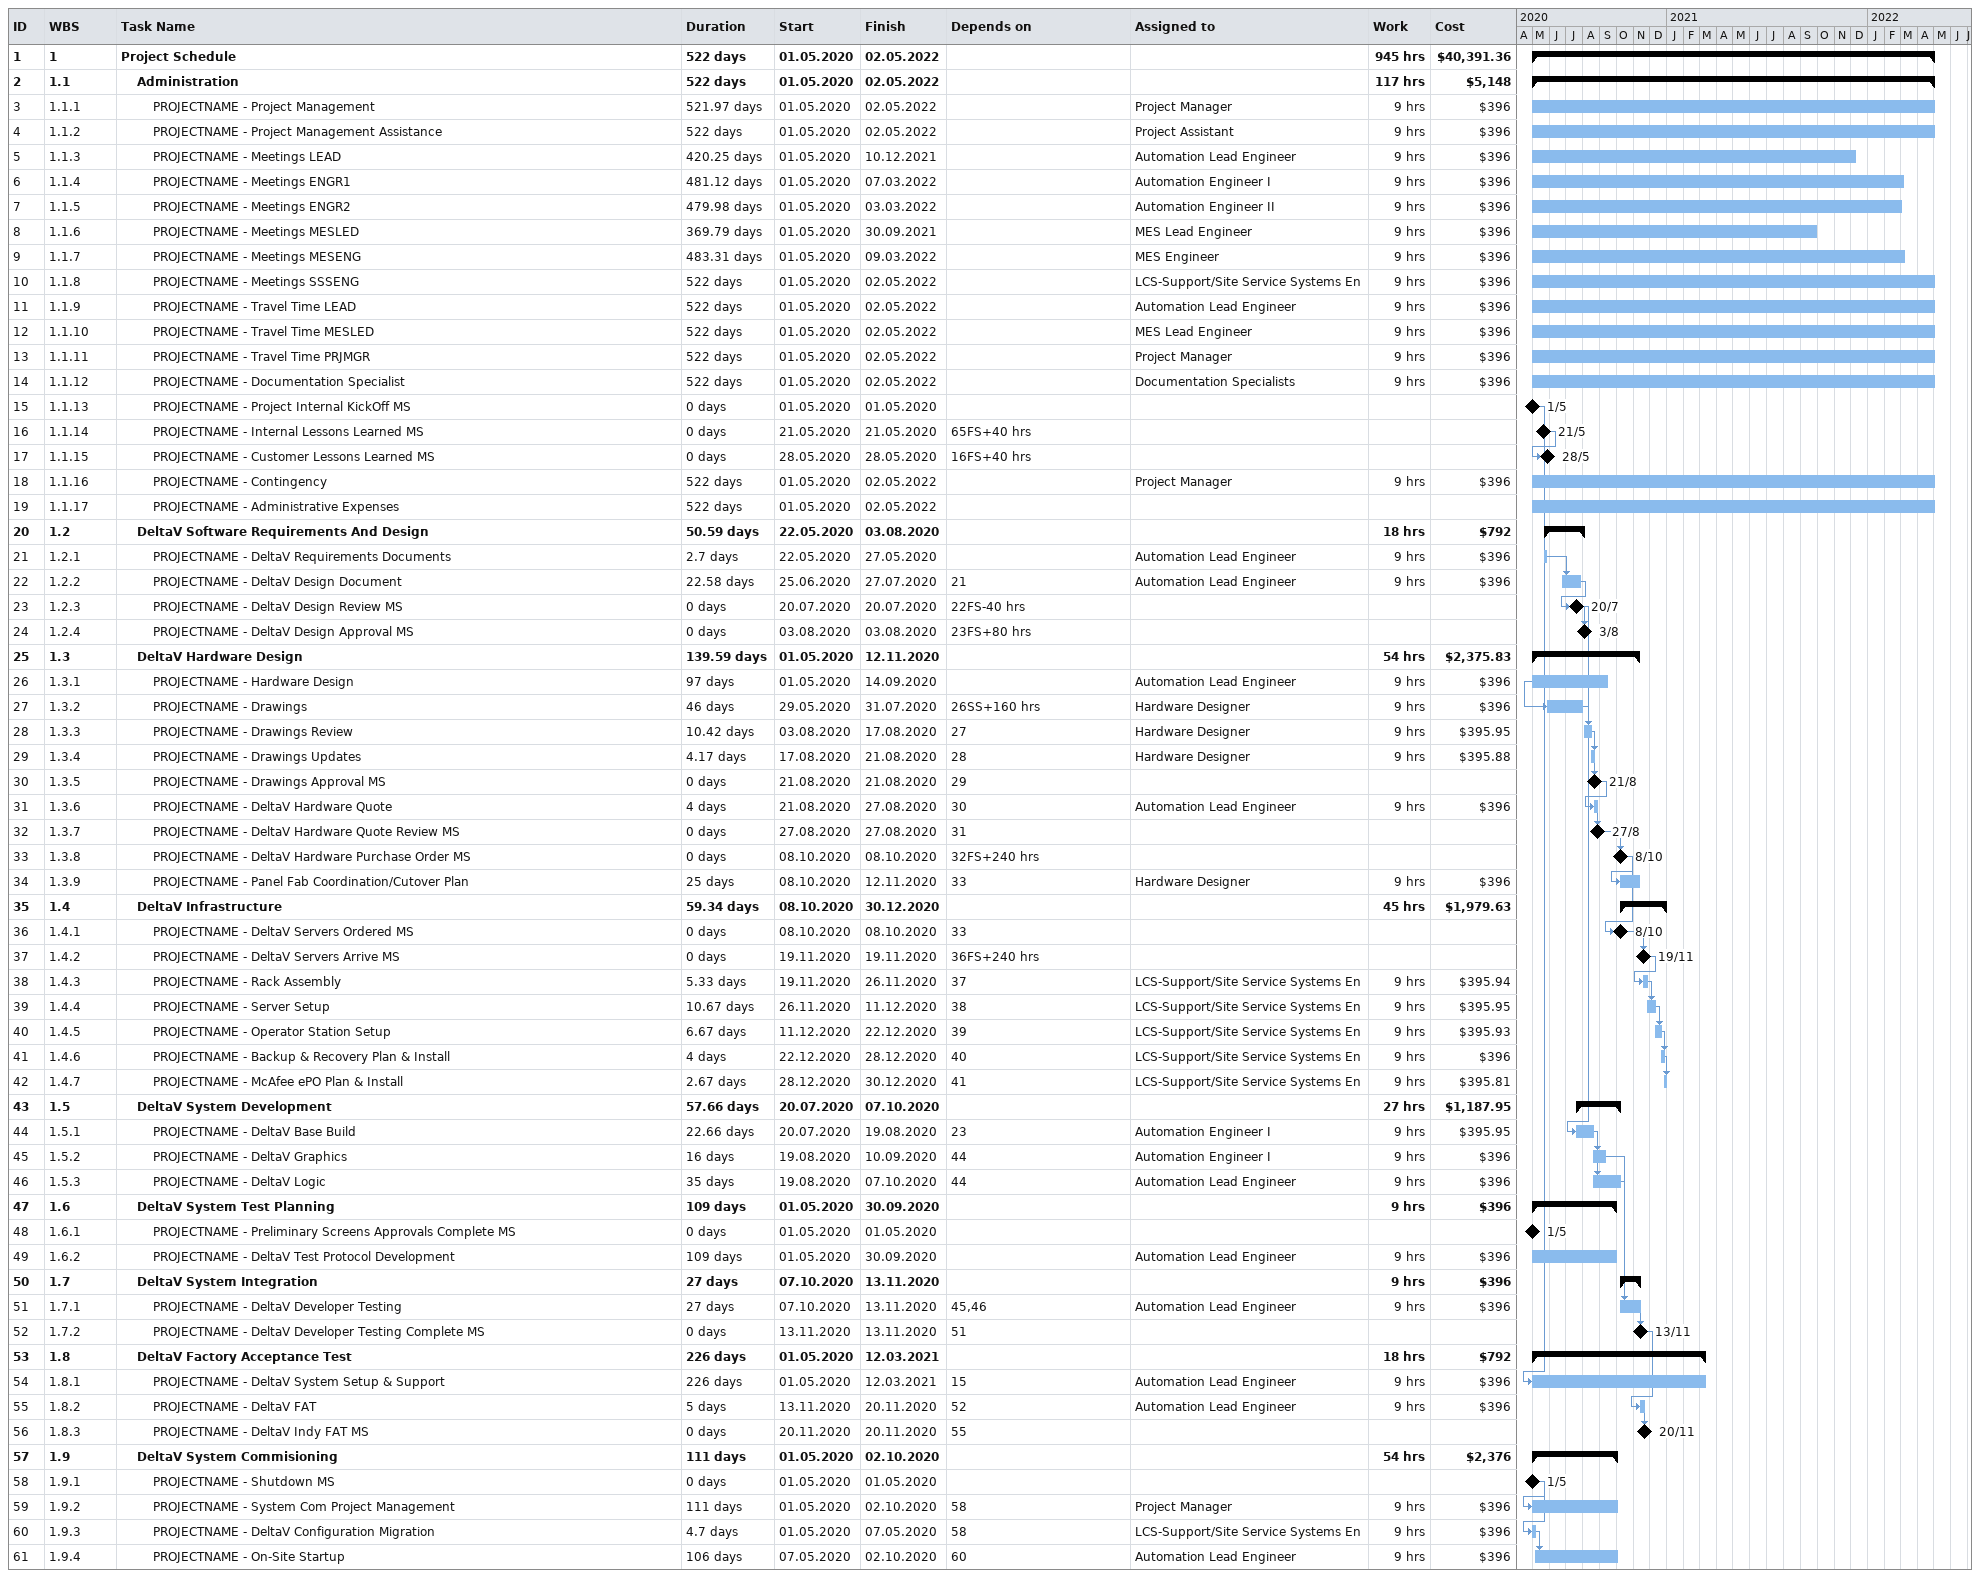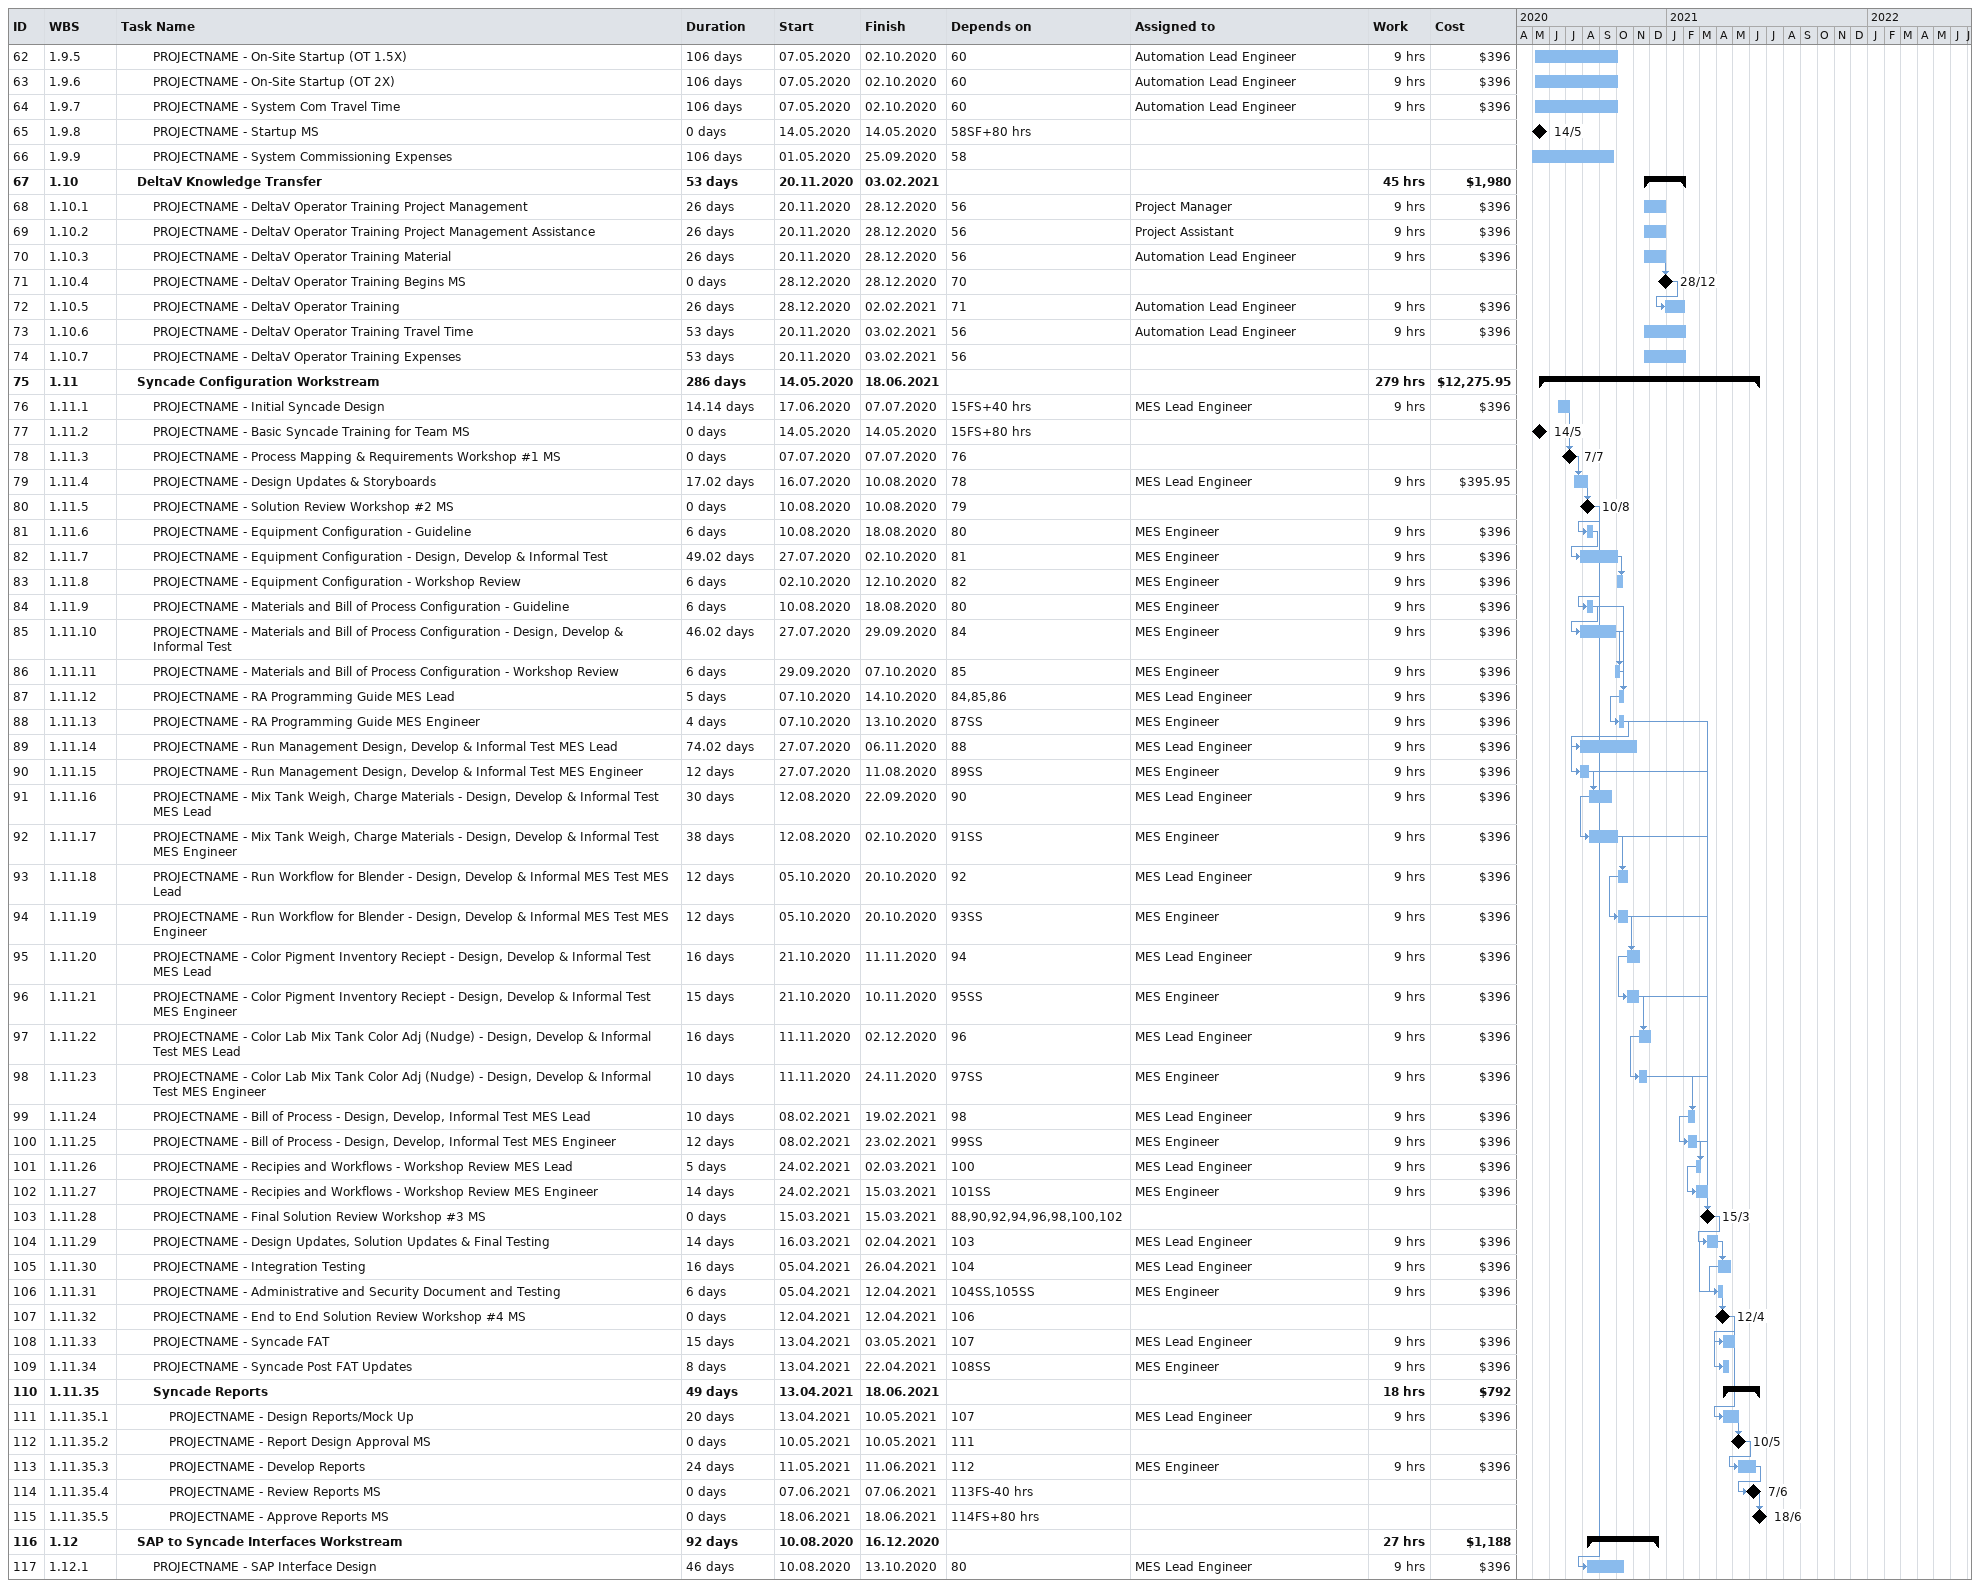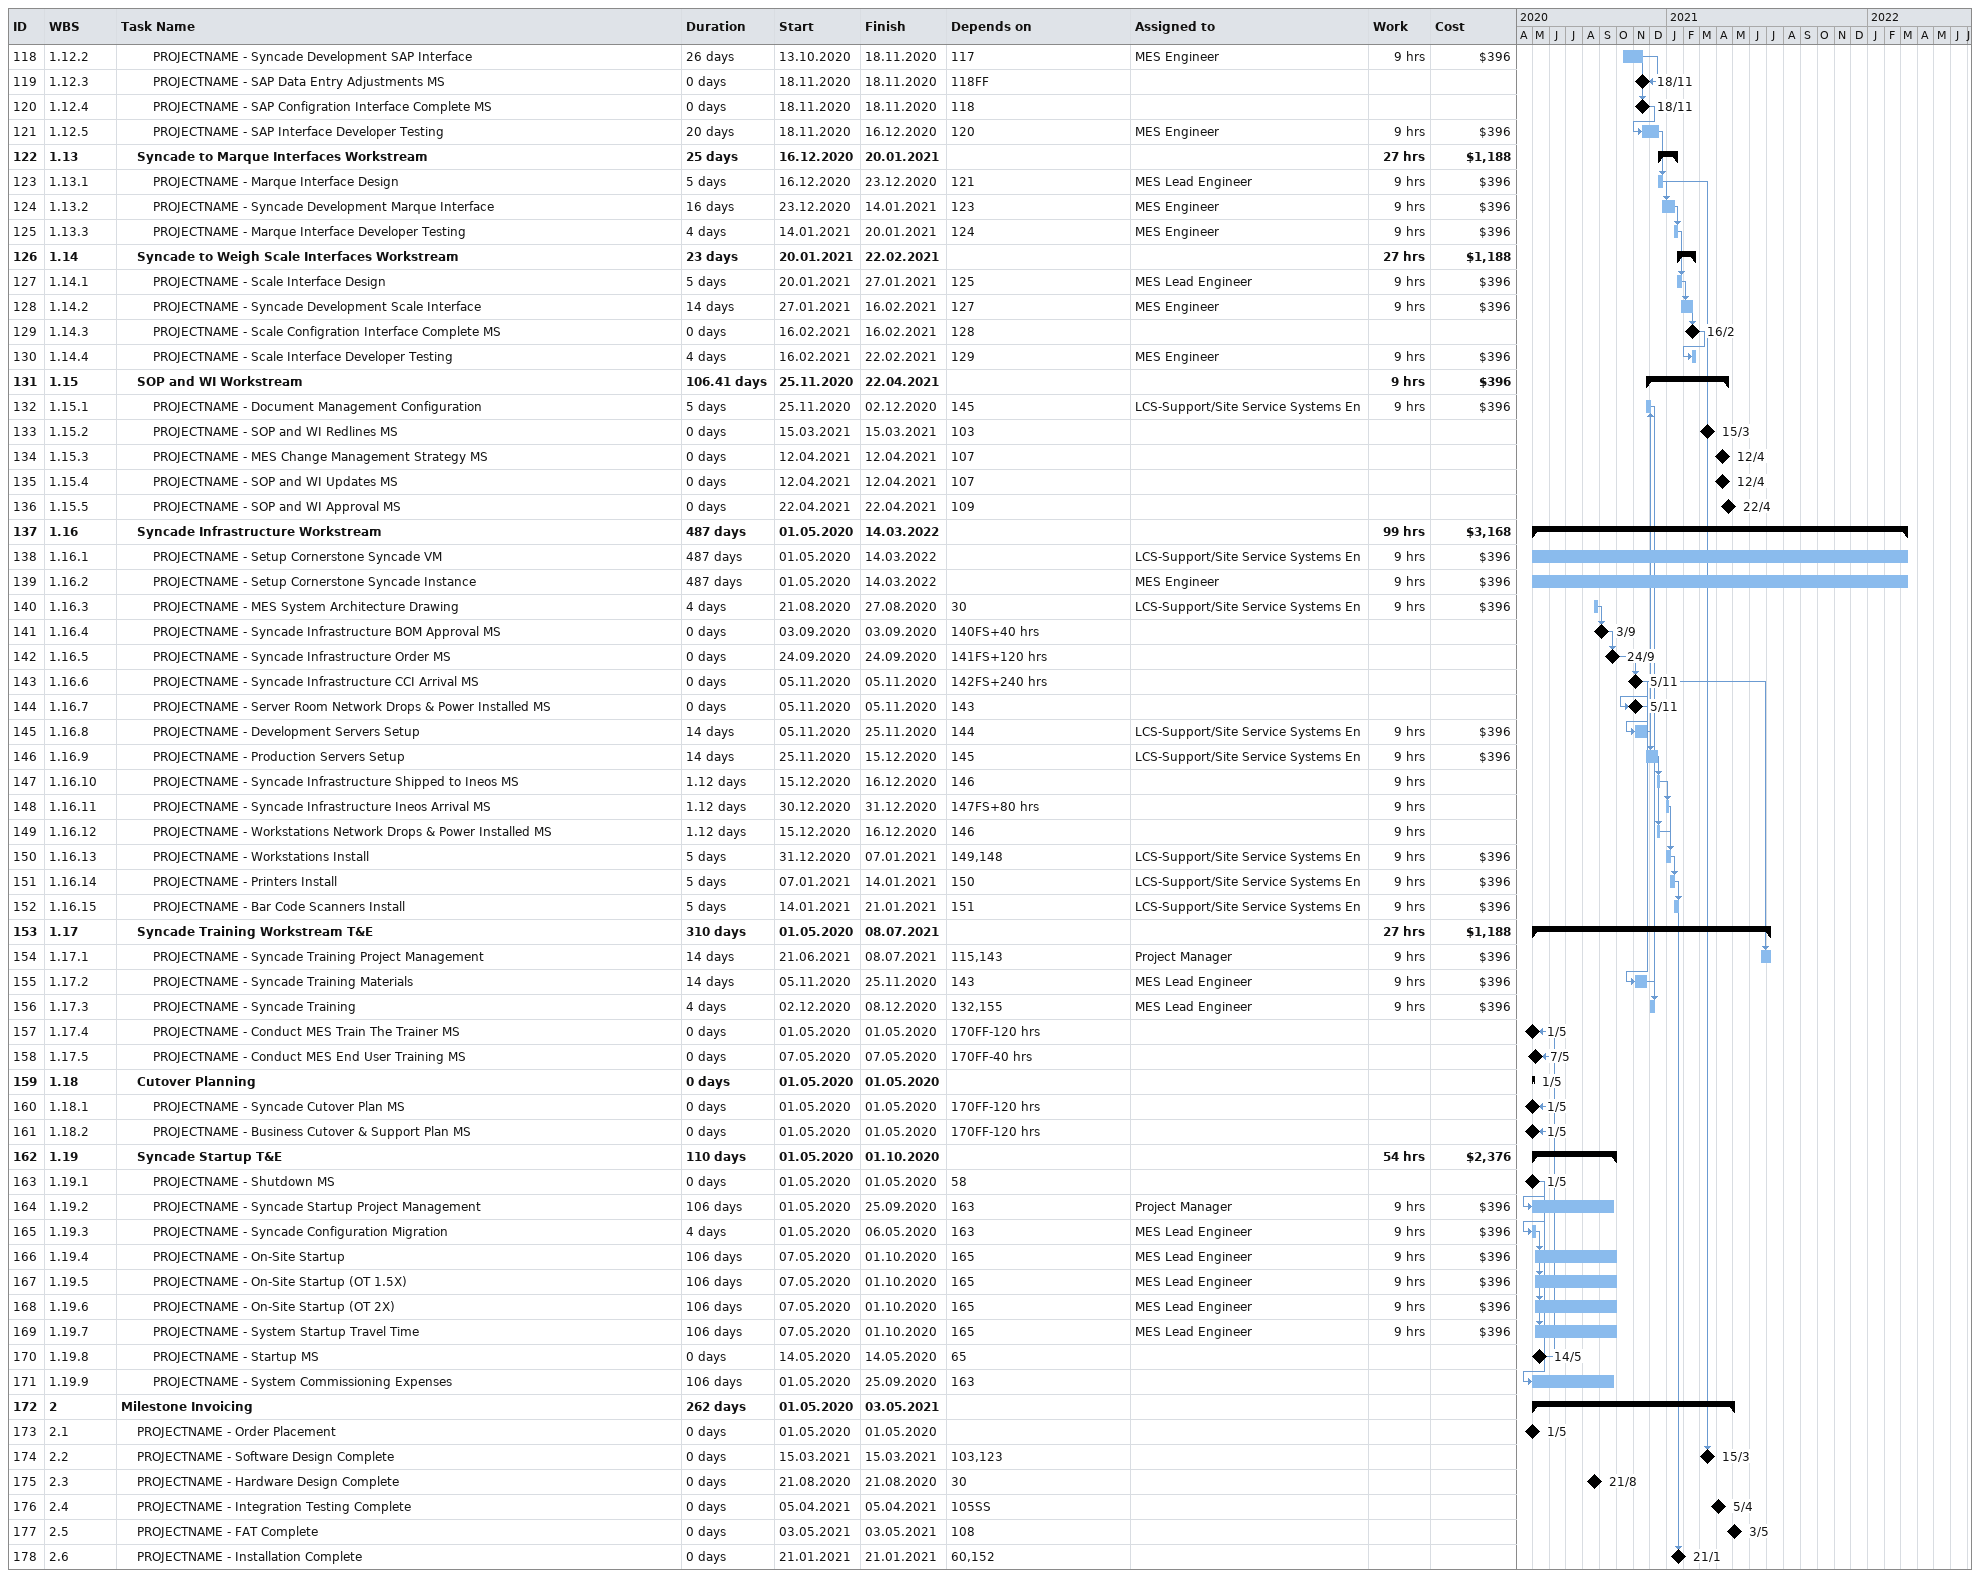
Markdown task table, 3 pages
| ID | WBS | Task | Duration | Start | Finish | Predecessors | Resources | Work (h) | Cost ($) |
|---|---|---|---|---|---|---|---|---|---|
| 1 | 1 | **Project Schedule** | 522d | 2020-05-01 | 2022-05-02 |  |  | 945 | 40391.36 |
| 2 | 1.1 | **Administration** | 522d | 2020-05-01 | 2022-05-02 |  |  | 117 | 5148 |
| 3 | 1.1.1 | PROJECTNAME - Project Management | 521.97d | 2020-05-01 | 2022-05-02 |  | Project Manager | 9 | 396 |
| 4 | 1.1.2 | PROJECTNAME - Project Management Assistance | 522d | 2020-05-01 | 2022-05-02 |  | Project Assistant | 9 | 396 |
| 5 | 1.1.3 | PROJECTNAME - Meetings LEAD | 420.25d | 2020-05-01 | 2021-12-10 |  | Automation Lead Engineer | 9 | 396 |
| 6 | 1.1.4 | PROJECTNAME - Meetings ENGR1 | 481.12d | 2020-05-01 | 2022-03-07 |  | Automation Engineer I | 9 | 396 |
| 7 | 1.1.5 | PROJECTNAME - Meetings ENGR2 | 479.98d | 2020-05-01 | 2022-03-03 |  | Automation Engineer II | 9 | 396 |
| 8 | 1.1.6 | PROJECTNAME - Meetings MESLED | 369.79d | 2020-05-01 | 2021-09-30 |  | MES Lead Engineer | 9 | 396 |
| 9 | 1.1.7 | PROJECTNAME - Meetings MESENG | 483.31d | 2020-05-01 | 2022-03-09 |  | MES Engineer | 9 | 396 |
| 10 | 1.1.8 | PROJECTNAME - Meetings SSSENG | 522d | 2020-05-01 | 2022-05-02 |  | LCS-Support/Site Service Systems En | 9 | 396 |
| 11 | 1.1.9 | PROJECTNAME - Travel Time LEAD | 522d | 2020-05-01 | 2022-05-02 |  | Automation Lead Engineer | 9 | 396 |
| 12 | 1.1.10 | PROJECTNAME - Travel Time MESLED | 522d | 2020-05-01 | 2022-05-02 |  | MES Lead Engineer | 9 | 396 |
| 13 | 1.1.11 | PROJECTNAME - Travel Time PRJMGR | 522d | 2020-05-01 | 2022-05-02 |  | Project Manager | 9 | 396 |
| 14 | 1.1.12 | PROJECTNAME - Documentation Specialist | 522d | 2020-05-01 | 2022-05-02 |  | Documentation Specialists | 9 | 396 |
| 15 | 1.1.13 | PROJECTNAME - Project Internal KickOff MS | 0d | 2020-05-01 | 2020-05-01 |  |  |  |  |
| 16 | 1.1.14 | PROJECTNAME - Internal Lessons Learned MS | 0d | 2020-05-21 | 2020-05-21 | 65FS+40h |  |  |  |
| 17 | 1.1.15 | PROJECTNAME - Customer Lessons Learned MS | 0d | 2020-05-28 | 2020-05-28 | 16FS+40h |  |  |  |
| 18 | 1.1.16 | PROJECTNAME - Contingency | 522d | 2020-05-01 | 2022-05-02 |  | Project Manager | 9 | 396 |
| 19 | 1.1.17 | PROJECTNAME - Administrative Expenses | 522d | 2020-05-01 | 2022-05-02 |  |  |  |  |
| 20 | 1.2 | **DeltaV Software Requirements And Design** | 50.59d | 2020-05-22 | 2020-08-03 |  |  | 18 | 792 |
| 21 | 1.2.1 | PROJECTNAME - DeltaV Requirements Documents | 2.7d | 2020-05-22 | 2020-05-27 |  | Automation Lead Engineer | 9 | 396 |
| 22 | 1.2.2 | PROJECTNAME - DeltaV Design Document | 22.58d | 2020-06-25 | 2020-07-27 | 21 | Automation Lead Engineer | 9 | 396 |
| 23 | 1.2.3 | PROJECTNAME - DeltaV Design Review MS | 0d | 2020-07-20 | 2020-07-20 | 22FS-40h |  |  |  |
| 24 | 1.2.4 | PROJECTNAME - DeltaV Design Approval MS | 0d | 2020-08-03 | 2020-08-03 | 23FS+80h |  |  |  |
| 25 | 1.3 | **DeltaV Hardware Design** | 139.59d | 2020-05-01 | 2020-11-12 |  |  | 54 | 2375.83 |
| 26 | 1.3.1 | PROJECTNAME - Hardware Design | 97d | 2020-05-01 | 2020-09-14 |  | Automation Lead Engineer | 9 | 396 |
| 27 | 1.3.2 | PROJECTNAME - Drawings | 46d | 2020-05-29 | 2020-07-31 | 26SS+160h | Hardware Designer | 9 | 396 |
| 28 | 1.3.3 | PROJECTNAME - Drawings Review | 10.42d | 2020-08-03 | 2020-08-17 | 27 | Hardware Designer | 9 | 395.95 |
| 29 | 1.3.4 | PROJECTNAME - Drawings Updates | 4.17d | 2020-08-17 | 2020-08-21 | 28 | Hardware Designer | 9 | 395.88 |
| 30 | 1.3.5 | PROJECTNAME - Drawings Approval MS | 0d | 2020-08-21 | 2020-08-21 | 29 |  |  |  |
| 31 | 1.3.6 | PROJECTNAME - DeltaV Hardware Quote | 4d | 2020-08-21 | 2020-08-27 | 30 | Automation Lead Engineer | 9 | 396 |
| 32 | 1.3.7 | PROJECTNAME - DeltaV Hardware Quote Review MS | 0d | 2020-08-27 | 2020-08-27 | 31 |  |  |  |
| 33 | 1.3.8 | PROJECTNAME - DeltaV Hardware Purchase Order MS | 0d | 2020-10-08 | 2020-10-08 | 32FS+240h |  |  |  |
| 34 | 1.3.9 | PROJECTNAME - Panel Fab Coordination/Cutover Plan | 25d | 2020-10-08 | 2020-11-12 | 33 | Hardware Designer | 9 | 396 |
| 35 | 1.4 | **DeltaV Infrastructure** | 59.34d | 2020-10-08 | 2020-12-30 |  |  | 45 | 1979.63 |
| 36 | 1.4.1 | PROJECTNAME - DeltaV Servers Ordered MS | 0d | 2020-10-08 | 2020-10-08 | 33 |  |  |  |
| 37 | 1.4.2 | PROJECTNAME - DeltaV Servers Arrive MS | 0d | 2020-11-19 | 2020-11-19 | 36FS+240h |  |  |  |
| 38 | 1.4.3 | PROJECTNAME - Rack Assembly | 5.33d | 2020-11-19 | 2020-11-26 | 37 | LCS-Support/Site Service Systems En | 9 | 395.94 |
| 39 | 1.4.4 | PROJECTNAME - Server Setup | 10.67d | 2020-11-26 | 2020-12-11 | 38 | LCS-Support/Site Service Systems En | 9 | 395.95 |
| 40 | 1.4.5 | PROJECTNAME - Operator Station Setup | 6.67d | 2020-12-11 | 2020-12-22 | 39 | LCS-Support/Site Service Systems En | 9 | 395.93 |
| 41 | 1.4.6 | PROJECTNAME - Backup & Recovery Plan & Install | 4d | 2020-12-22 | 2020-12-28 | 40 | LCS-Support/Site Service Systems En | 9 | 396 |
| 42 | 1.4.7 | PROJECTNAME - McAfee ePO Plan & Install | 2.67d | 2020-12-28 | 2020-12-30 | 41 | LCS-Support/Site Service Systems En | 9 | 395.81 |
| 43 | 1.5 | **DeltaV System Development** | 57.66d | 2020-07-20 | 2020-10-07 |  |  | 27 | 1187.95 |
| 44 | 1.5.1 | PROJECTNAME - DeltaV Base Build | 22.66d | 2020-07-20 | 2020-08-19 | 23 | Automation Engineer I | 9 | 395.95 |
| 45 | 1.5.2 | PROJECTNAME - DeltaV Graphics | 16d | 2020-08-19 | 2020-09-10 | 44 | Automation Engineer I | 9 | 396 |
| 46 | 1.5.3 | PROJECTNAME - DeltaV Logic | 35d | 2020-08-19 | 2020-10-07 | 44 | Automation Lead Engineer | 9 | 396 |
| 47 | 1.6 | **DeltaV System Test Planning** | 109d | 2020-05-01 | 2020-09-30 |  |  | 9 | 396 |
| 48 | 1.6.1 | PROJECTNAME - Preliminary Screens Approvals Complete MS | 0d | 2020-05-01 | 2020-05-01 |  |  |  |  |
| 49 | 1.6.2 | PROJECTNAME - DeltaV Test Protocol Development | 109d | 2020-05-01 | 2020-09-30 |  | Automation Lead Engineer | 9 | 396 |
| 50 | 1.7 | **DeltaV System Integration** | 27d | 2020-10-07 | 2020-11-13 |  |  | 9 | 396 |
| 51 | 1.7.1 | PROJECTNAME - DeltaV Developer Testing | 27d | 2020-10-07 | 2020-11-13 | 45, 46 | Automation Lead Engineer | 9 | 396 |
| 52 | 1.7.2 | PROJECTNAME - DeltaV Developer Testing Complete MS | 0d | 2020-11-13 | 2020-11-13 | 51 |  |  |  |
| 53 | 1.8 | **DeltaV Factory Acceptance Test** | 226d | 2020-05-01 | 2021-03-12 |  |  | 18 | 792 |
| 54 | 1.8.1 | PROJECTNAME - DeltaV System Setup & Support | 226d | 2020-05-01 | 2021-03-12 | 15 | Automation Lead Engineer | 9 | 396 |
| 55 | 1.8.2 | PROJECTNAME - DeltaV FAT | 5d | 2020-11-13 | 2020-11-20 | 52 | Automation Lead Engineer | 9 | 396 |
| 56 | 1.8.3 | PROJECTNAME - DeltaV Indy FAT MS | 0d | 2020-11-20 | 2020-11-20 | 55 |  |  |  |
| 57 | 1.9 | **DeltaV System Commisioning** | 111d | 2020-05-01 | 2020-10-02 |  |  | 54 | 2376 |
| 58 | 1.9.1 | PROJECTNAME - Shutdown MS | 0d | 2020-05-01 | 2020-05-01 |  |  |  |  |
| 59 | 1.9.2 | PROJECTNAME - System Com Project Management | 111d | 2020-05-01 | 2020-10-02 | 58 | Project Manager | 9 | 396 |
| 60 | 1.9.3 | PROJECTNAME - DeltaV Configuration Migration | 4.7d | 2020-05-01 | 2020-05-07 | 58 | LCS-Support/Site Service Systems En | 9 | 396 |
| 61 | 1.9.4 | PROJECTNAME - On-Site Startup | 106d | 2020-05-07 | 2020-10-02 | 60 | Automation Lead Engineer | 9 | 396 |
| 62 | 1.9.5 | PROJECTNAME - On-Site Startup (OT 1.5X) | 106d | 2020-05-07 | 2020-10-02 | 60 | Automation Lead Engineer | 9 | 396 |
| 63 | 1.9.6 | PROJECTNAME - On-Site Startup (OT 2X) | 106d | 2020-05-07 | 2020-10-02 | 60 | Automation Lead Engineer | 9 | 396 |
| 64 | 1.9.7 | PROJECTNAME - System Com Travel Time | 106d | 2020-05-07 | 2020-10-02 | 60 | Automation Lead Engineer | 9 | 396 |
| 65 | 1.9.8 | PROJECTNAME - Startup MS | 0d | 2020-05-14 | 2020-05-14 | 58SF+80h |  |  |  |
| 66 | 1.9.9 | PROJECTNAME - System Commissioning Expenses | 106d | 2020-05-01 | 2020-09-25 | 58 |  |  |  |
| 67 | 1.10 | **DeltaV Knowledge Transfer** | 53d | 2020-11-20 | 2021-02-03 |  |  | 45 | 1980 |
| 68 | 1.10.1 | PROJECTNAME - DeltaV Operator Training Project Management | 26d | 2020-11-20 | 2020-12-28 | 56 | Project Manager | 9 | 396 |
| 69 | 1.10.2 | PROJECTNAME - DeltaV Operator Training Project Management Assistance | 26d | 2020-11-20 | 2020-12-28 | 56 | Project Assistant | 9 | 396 |
| 70 | 1.10.3 | PROJECTNAME - DeltaV Operator Training Material | 26d | 2020-11-20 | 2020-12-28 | 56 | Automation Lead Engineer | 9 | 396 |
| 71 | 1.10.4 | PROJECTNAME - DeltaV Operator Training Begins MS | 0d | 2020-12-28 | 2020-12-28 | 70 |  |  |  |
| 72 | 1.10.5 | PROJECTNAME - DeltaV Operator Training | 26d | 2020-12-28 | 2021-02-02 | 71 | Automation Lead Engineer | 9 | 396 |
| 73 | 1.10.6 | PROJECTNAME - DeltaV Operator Training Travel Time | 53d | 2020-11-20 | 2021-02-03 | 56 | Automation Lead Engineer | 9 | 396 |
| 74 | 1.10.7 | PROJECTNAME - DeltaV Operator Training Expenses | 53d | 2020-11-20 | 2021-02-03 | 56 |  |  |  |
| 75 | 1.11 | **Syncade Configuration Workstream** | 286d | 2020-05-14 | 2021-06-18 |  |  | 279 | 12275.95 |
| 76 | 1.11.1 | PROJECTNAME - Initial Syncade Design | 14.14d | 2020-06-17 | 2020-07-07 | 15FS+40h | MES Lead Engineer | 9 | 396 |
| 77 | 1.11.2 | PROJECTNAME - Basic Syncade Training for Team MS | 0d | 2020-05-14 | 2020-05-14 | 15FS+80h |  |  |  |
| 78 | 1.11.3 | PROJECTNAME - Process Mapping & Requirements Workshop #1 MS | 0d | 2020-07-07 | 2020-07-07 | 76 |  |  |  |
| 79 | 1.11.4 | PROJECTNAME - Design Updates & Storyboards | 17.02d | 2020-07-16 | 2020-08-10 | 78 | MES Lead Engineer | 9 | 395.95 |
| 80 | 1.11.5 | PROJECTNAME - Solution Review Workshop #2 MS | 0d | 2020-08-10 | 2020-08-10 | 79 |  |  |  |
| 81 | 1.11.6 | PROJECTNAME - Equipment Configuration - Guideline | 6d | 2020-08-10 | 2020-08-18 | 80 | MES Engineer | 9 | 396 |
| 82 | 1.11.7 | PROJECTNAME - Equipment Configuration - Design, Develop & Informal Test | 49.02d | 2020-07-27 | 2020-10-02 | 81 | MES Engineer | 9 | 396 |
| 83 | 1.11.8 | PROJECTNAME - Equipment Configuration - Workshop Review | 6d | 2020-10-02 | 2020-10-12 | 82 | MES Engineer | 9 | 396 |
| 84 | 1.11.9 | PROJECTNAME - Materials and Bill of Process Configuration - Guideline | 6d | 2020-08-10 | 2020-08-18 | 80 | MES Engineer | 9 | 396 |
| 85 | 1.11.10 | PROJECTNAME - Materials and Bill of Process Configuration - Design, Develop & Informal Test | 46.02d | 2020-07-27 | 2020-09-29 | 84 | MES Engineer | 9 | 396 |
| 86 | 1.11.11 | PROJECTNAME - Materials and Bill of Process Configuration - Workshop Review | 6d | 2020-09-29 | 2020-10-07 | 85 | MES Engineer | 9 | 396 |
| 87 | 1.11.12 | PROJECTNAME - RA Programming Guide MES Lead | 5d | 2020-10-07 | 2020-10-14 | 84, 85, 86 | MES Lead Engineer | 9 | 396 |
| 88 | 1.11.13 | PROJECTNAME - RA Programming Guide MES Engineer | 4d | 2020-10-07 | 2020-10-13 | 87SS | MES Engineer | 9 | 396 |
| 89 | 1.11.14 | PROJECTNAME - Run Management Design, Develop & Informal Test MES Lead | 74.02d | 2020-07-27 | 2020-11-06 | 88 | MES Lead Engineer | 9 | 396 |
| 90 | 1.11.15 | PROJECTNAME - Run Management Design, Develop & Informal Test MES Engineer | 12d | 2020-07-27 | 2020-08-11 | 89SS | MES Engineer | 9 | 396 |
| 91 | 1.11.16 | PROJECTNAME - Mix Tank Weigh, Charge Materials - Design, Develop & Informal Test MES Lead | 30d | 2020-08-12 | 2020-09-22 | 90 | MES Lead Engineer | 9 | 396 |
| 92 | 1.11.17 | PROJECTNAME - Mix Tank Weigh, Charge Materials - Design, Develop & Informal Test MES Engineer | 38d | 2020-08-12 | 2020-10-02 | 91SS | MES Engineer | 9 | 396 |
| 93 | 1.11.18 | PROJECTNAME - Run Workflow for Blender - Design, Develop & Informal MES Test MES Lead | 12d | 2020-10-05 | 2020-10-20 | 92 | MES Lead Engineer | 9 | 396 |
| 94 | 1.11.19 | PROJECTNAME - Run Workflow for Blender - Design, Develop & Informal MES Test MES Engineer | 12d | 2020-10-05 | 2020-10-20 | 93SS | MES Engineer | 9 | 396 |
| 95 | 1.11.20 | PROJECTNAME - Color Pigment Inventory Reciept - Design, Develop & Informal Test MES Lead | 16d | 2020-10-21 | 2020-11-11 | 94 | MES Lead Engineer | 9 | 396 |
| 96 | 1.11.21 | PROJECTNAME - Color Pigment Inventory Reciept - Design, Develop & Informal Test MES Engineer | 15d | 2020-10-21 | 2020-11-10 | 95SS | MES Engineer | 9 | 396 |
| 97 | 1.11.22 | PROJECTNAME - Color Lab Mix Tank Color Adj (Nudge) - Design, Develop & Informal Test MES Lead | 16d | 2020-11-11 | 2020-12-02 | 96 | MES Lead Engineer | 9 | 396 |
| 98 | 1.11.23 | PROJECTNAME - Color Lab Mix Tank Color Adj (Nudge) - Design, Develop & Informal Test MES Engineer | 10d | 2020-11-11 | 2020-11-24 | 97SS | MES Engineer | 9 | 396 |
| 99 | 1.11.24 | PROJECTNAME - Bill of Process - Design, Develop, Informal Test MES Lead | 10d | 2021-02-08 | 2021-02-19 | 98 | MES Lead Engineer | 9 | 396 |
| 100 | 1.11.25 | PROJECTNAME - Bill of Process - Design, Develop, Informal Test MES Engineer | 12d | 2021-02-08 | 2021-02-23 | 99SS | MES Engineer | 9 | 396 |
| 101 | 1.11.26 | PROJECTNAME - Recipies and Workflows - Workshop Review MES Lead | 5d | 2021-02-24 | 2021-03-02 | 100 | MES Lead Engineer | 9 | 396 |
| 102 | 1.11.27 | PROJECTNAME - Recipies and Workflows - Workshop Review MES Engineer | 14d | 2021-02-24 | 2021-03-15 | 101SS | MES Engineer | 9 | 396 |
| 103 | 1.11.28 | PROJECTNAME - Final Solution Review Workshop #3 MS | 0d | 2021-03-15 | 2021-03-15 | 88, 90, 92, 94, 96, 98, 100, 102 |  |  |  |
| 104 | 1.11.29 | PROJECTNAME - Design Updates, Solution Updates & Final Testing | 14d | 2021-03-16 | 2021-04-02 | 103 | MES Lead Engineer | 9 | 396 |
| 105 | 1.11.30 | PROJECTNAME - Integration Testing | 16d | 2021-04-05 | 2021-04-26 | 104 | MES Lead Engineer | 9 | 396 |
| 106 | 1.11.31 | PROJECTNAME - Administrative and Security Document and Testing | 6d | 2021-04-05 | 2021-04-12 | 104SS, 105SS | MES Engineer | 9 | 396 |
| 107 | 1.11.32 | PROJECTNAME - End to End Solution Review Workshop #4 MS | 0d | 2021-04-12 | 2021-04-12 | 106 |  |  |  |
| 108 | 1.11.33 | PROJECTNAME - Syncade FAT | 15d | 2021-04-13 | 2021-05-03 | 107 | MES Lead Engineer | 9 | 396 |
| 109 | 1.11.34 | PROJECTNAME - Syncade Post FAT Updates | 8d | 2021-04-13 | 2021-04-22 | 108SS | MES Engineer | 9 | 396 |
| 110 | 1.11.35 | **Syncade Reports** | 49d | 2021-04-13 | 2021-06-18 |  |  | 18 | 792 |
| 111 | 1.11.35.1 | PROJECTNAME - Design Reports/Mock Up | 20d | 2021-04-13 | 2021-05-10 | 107 | MES Lead Engineer | 9 | 396 |
| 112 | 1.11.35.2 | PROJECTNAME - Report Design Approval MS | 0d | 2021-05-10 | 2021-05-10 | 111 |  |  |  |
| 113 | 1.11.35.3 | PROJECTNAME - Develop Reports | 24d | 2021-05-11 | 2021-06-11 | 112 | MES Engineer | 9 | 396 |
| 114 | 1.11.35.4 | PROJECTNAME - Review Reports MS | 0d | 2021-06-07 | 2021-06-07 | 113FS-40h |  |  |  |
| 115 | 1.11.35.5 | PROJECTNAME - Approve Reports MS | 0d | 2021-06-18 | 2021-06-18 | 114FS+80h |  |  |  |
| 116 | 1.12 | **SAP to Syncade Interfaces Workstream** | 92d | 2020-08-10 | 2020-12-16 |  |  | 27 | 1188 |
| 117 | 1.12.1 | PROJECTNAME - SAP Interface Design | 46d | 2020-08-10 | 2020-10-13 | 80 | MES Lead Engineer | 9 | 396 |
| 118 | 1.12.2 | PROJECTNAME - Syncade Development SAP Interface | 26d | 2020-10-13 | 2020-11-18 | 117 | MES Engineer | 9 | 396 |
| 119 | 1.12.3 | PROJECTNAME - SAP Data Entry Adjustments MS | 0d | 2020-11-18 | 2020-11-18 | 118FF |  |  |  |
| 120 | 1.12.4 | PROJECTNAME - SAP Configration Interface Complete MS | 0d | 2020-11-18 | 2020-11-18 | 118 |  |  |  |
| 121 | 1.12.5 | PROJECTNAME - SAP Interface Developer Testing | 20d | 2020-11-18 | 2020-12-16 | 120 | MES Engineer | 9 | 396 |
| 122 | 1.13 | **Syncade to Marque Interfaces Workstream** | 25d | 2020-12-16 | 2021-01-20 |  |  | 27 | 1188 |
| 123 | 1.13.1 | PROJECTNAME - Marque Interface Design | 5d | 2020-12-16 | 2020-12-23 | 121 | MES Lead Engineer | 9 | 396 |
| 124 | 1.13.2 | PROJECTNAME - Syncade Development Marque Interface | 16d | 2020-12-23 | 2021-01-14 | 123 | MES Engineer | 9 | 396 |
| 125 | 1.13.3 | PROJECTNAME - Marque Interface Developer Testing | 4d | 2021-01-14 | 2021-01-20 | 124 | MES Engineer | 9 | 396 |
| 126 | 1.14 | **Syncade to Weigh Scale Interfaces Workstream** | 23d | 2021-01-20 | 2021-02-22 |  |  | 27 | 1188 |
| 127 | 1.14.1 | PROJECTNAME - Scale Interface Design | 5d | 2021-01-20 | 2021-01-27 | 125 | MES Lead Engineer | 9 | 396 |
| 128 | 1.14.2 | PROJECTNAME - Syncade Development Scale Interface | 14d | 2021-01-27 | 2021-02-16 | 127 | MES Engineer | 9 | 396 |
| 129 | 1.14.3 | PROJECTNAME - Scale Configration Interface Complete MS | 0d | 2021-02-16 | 2021-02-16 | 128 |  |  |  |
| 130 | 1.14.4 | PROJECTNAME - Scale Interface Developer Testing | 4d | 2021-02-16 | 2021-02-22 | 129 | MES Engineer | 9 | 396 |
| 131 | 1.15 | **SOP and WI Workstream** | 106.41d | 2020-11-25 | 2021-04-22 |  |  | 9 | 396 |
| 132 | 1.15.1 | PROJECTNAME - Document Management Configuration | 5d | 2020-11-25 | 2020-12-02 | 145 | LCS-Support/Site Service Systems En | 9 | 396 |
| 133 | 1.15.2 | PROJECTNAME - SOP and WI Redlines MS | 0d | 2021-03-15 | 2021-03-15 | 103 |  |  |  |
| 134 | 1.15.3 | PROJECTNAME - MES Change Management Strategy MS | 0d | 2021-04-12 | 2021-04-12 | 107 |  |  |  |
| 135 | 1.15.4 | PROJECTNAME - SOP and WI Updates MS | 0d | 2021-04-12 | 2021-04-12 | 107 |  |  |  |
| 136 | 1.15.5 | PROJECTNAME - SOP and WI Approval MS | 0d | 2021-04-22 | 2021-04-22 | 109 |  |  |  |
| 137 | 1.16 | **Syncade Infrastructure Workstream** | 487d | 2020-05-01 | 2022-03-14 |  |  | 99 | 3168 |
| 138 | 1.16.1 | PROJECTNAME - Setup Cornerstone Syncade VM | 487d | 2020-05-01 | 2022-03-14 |  | LCS-Support/Site Service Systems En | 9 | 396 |
| 139 | 1.16.2 | PROJECTNAME - Setup Cornerstone Syncade Instance | 487d | 2020-05-01 | 2022-03-14 |  | MES Engineer | 9 | 396 |
| 140 | 1.16.3 | PROJECTNAME - MES System Architecture Drawing | 4d | 2020-08-21 | 2020-08-27 | 30 | LCS-Support/Site Service Systems En | 9 | 396 |
| 141 | 1.16.4 | PROJECTNAME - Syncade Infrastructure BOM Approval MS | 0d | 2020-09-03 | 2020-09-03 | 140FS+40h |  |  |  |
| 142 | 1.16.5 | PROJECTNAME - Syncade Infrastructure Order MS | 0d | 2020-09-24 | 2020-09-24 | 141FS+120h |  |  |  |
| 143 | 1.16.6 | PROJECTNAME - Syncade Infrastructure CCI Arrival MS | 0d | 2020-11-05 | 2020-11-05 | 142FS+240h |  |  |  |
| 144 | 1.16.7 | PROJECTNAME - Server Room Network Drops & Power Installed MS | 0d | 2020-11-05 | 2020-11-05 | 143 |  |  |  |
| 145 | 1.16.8 | PROJECTNAME - Development Servers Setup | 14d | 2020-11-05 | 2020-11-25 | 144 | LCS-Support/Site Service Systems En | 9 | 396 |
| 146 | 1.16.9 | PROJECTNAME - Production Servers Setup | 14d | 2020-11-25 | 2020-12-15 | 145 | LCS-Support/Site Service Systems En | 9 | 396 |
| 147 | 1.16.10 | PROJECTNAME - Syncade Infrastructure Shipped to Ineos MS | 1.12d | 2020-12-15 | 2020-12-16 | 146 |  | 9 |  |
| 148 | 1.16.11 | PROJECTNAME - Syncade Infrastructure Ineos Arrival MS | 1.12d | 2020-12-30 | 2020-12-31 | 147FS+80h |  | 9 |  |
| 149 | 1.16.12 | PROJECTNAME - Workstations Network Drops & Power Installed MS | 1.12d | 2020-12-15 | 2020-12-16 | 146 |  | 9 |  |
| 150 | 1.16.13 | PROJECTNAME - Workstations Install | 5d | 2020-12-31 | 2021-01-07 | 149, 148 | LCS-Support/Site Service Systems En | 9 | 396 |
| 151 | 1.16.14 | PROJECTNAME - Printers Install | 5d | 2021-01-07 | 2021-01-14 | 150 | LCS-Support/Site Service Systems En | 9 | 396 |
| 152 | 1.16.15 | PROJECTNAME - Bar Code Scanners Install | 5d | 2021-01-14 | 2021-01-21 | 151 | LCS-Support/Site Service Systems En | 9 | 396 |
| 153 | 1.17 | **Syncade Training Workstream T&E** | 310d | 2020-05-01 | 2021-07-08 |  |  | 27 | 1188 |
| 154 | 1.17.1 | PROJECTNAME - Syncade Training Project Management | 14d | 2021-06-21 | 2021-07-08 | 115, 143 | Project Manager | 9 | 396 |
| 155 | 1.17.2 | PROJECTNAME - Syncade Training Materials | 14d | 2020-11-05 | 2020-11-25 | 143 | MES Lead Engineer | 9 | 396 |
| 156 | 1.17.3 | PROJECTNAME - Syncade Training | 4d | 2020-12-02 | 2020-12-08 | 132, 155 | MES Lead Engineer | 9 | 396 |
| 157 | 1.17.4 | PROJECTNAME - Conduct MES Train The Trainer MS | 0d | 2020-05-01 | 2020-05-01 | 170FF-120h |  |  |  |
| 158 | 1.17.5 | PROJECTNAME - Conduct MES End User Training MS | 0d | 2020-05-07 | 2020-05-07 | 170FF-40h |  |  |  |
| 159 | 1.18 | **Cutover Planning** | 0d | 2020-05-01 | 2020-05-01 |  |  |  |  |
| 160 | 1.18.1 | PROJECTNAME - Syncade Cutover Plan MS | 0d | 2020-05-01 | 2020-05-01 | 170FF-120h |  |  |  |
| 161 | 1.18.2 | PROJECTNAME - Business Cutover & Support Plan MS | 0d | 2020-05-01 | 2020-05-01 | 170FF-120h |  |  |  |
| 162 | 1.19 | **Syncade Startup T&E** | 110d | 2020-05-01 | 2020-10-01 |  |  | 54 | 2376 |
| 163 | 1.19.1 | PROJECTNAME - Shutdown MS | 0d | 2020-05-01 | 2020-05-01 | 58 |  |  |  |
| 164 | 1.19.2 | PROJECTNAME - Syncade Startup Project Management | 106d | 2020-05-01 | 2020-09-25 | 163 | Project Manager | 9 | 396 |
| 165 | 1.19.3 | PROJECTNAME - Syncade Configuration Migration | 4d | 2020-05-01 | 2020-05-06 | 163 | MES Lead Engineer | 9 | 396 |
| 166 | 1.19.4 | PROJECTNAME - On-Site Startup | 106d | 2020-05-07 | 2020-10-01 | 165 | MES Lead Engineer | 9 | 396 |
| 167 | 1.19.5 | PROJECTNAME - On-Site Startup (OT 1.5X) | 106d | 2020-05-07 | 2020-10-01 | 165 | MES Lead Engineer | 9 | 396 |
| 168 | 1.19.6 | PROJECTNAME - On-Site Startup (OT 2X) | 106d | 2020-05-07 | 2020-10-01 | 165 | MES Lead Engineer | 9 | 396 |
| 169 | 1.19.7 | PROJECTNAME - System Startup Travel Time | 106d | 2020-05-07 | 2020-10-01 | 165 | MES Lead Engineer | 9 | 396 |
| 170 | 1.19.8 | PROJECTNAME - Startup MS | 0d | 2020-05-14 | 2020-05-14 | 65 |  |  |  |
| 171 | 1.19.9 | PROJECTNAME - System Commissioning Expenses | 106d | 2020-05-01 | 2020-09-25 | 163 |  |  |  |
| 172 | 2 | **Milestone Invoicing** | 262d | 2020-05-01 | 2021-05-03 |  |  |  |  |
| 173 | 2.1 | PROJECTNAME - Order Placement | 0d | 2020-05-01 | 2020-05-01 |  |  |  |  |
| 174 | 2.2 | PROJECTNAME - Software Design Complete | 0d | 2021-03-15 | 2021-03-15 | 103, 123 |  |  |  |
| 175 | 2.3 | PROJECTNAME - Hardware Design Complete | 0d | 2020-08-21 | 2020-08-21 | 30 |  |  |  |
| 176 | 2.4 | PROJECTNAME - Integration Testing Complete | 0d | 2021-04-05 | 2021-04-05 | 105SS |  |  |  |
| 177 | 2.5 | PROJECTNAME - FAT Complete | 0d | 2021-05-03 | 2021-05-03 | 108 |  |  |  |
| 178 | 2.6 | PROJECTNAME - Installation Complete | 0d | 2021-01-21 | 2021-01-21 | 60, 152 |  |  |  |
